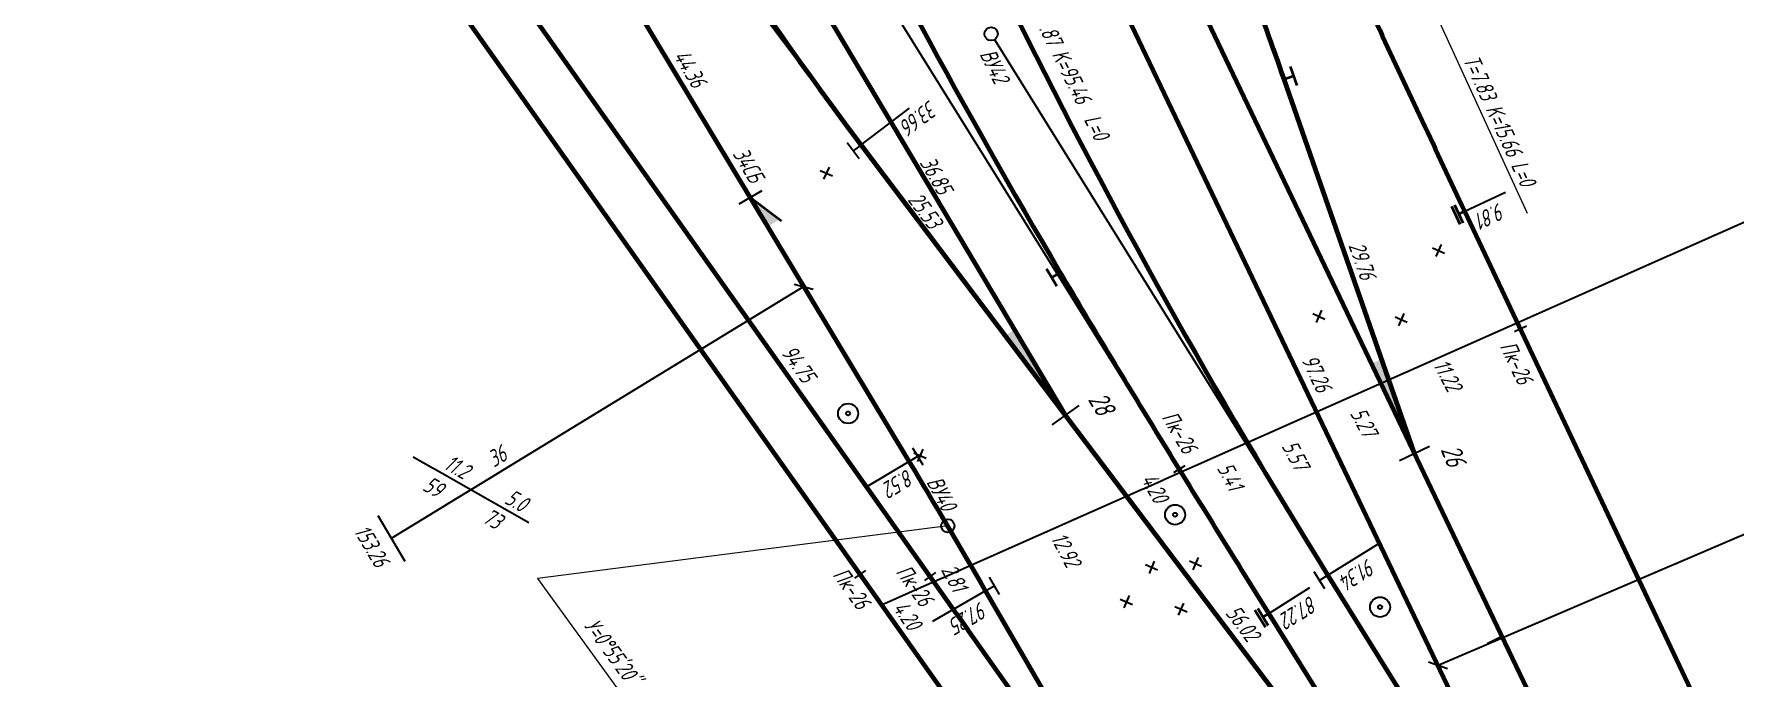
# Model space of a CAD drawing. Extents: x 8811 to 10286, y 10382 to 14118.
# Drawn here: x 9322.1 to 9449.9, y 12532.5 to 12580.8 of the extents above; entities that cross this region are included whole.
import ezdxf
from ezdxf.enums import TextEntityAlignment as Align

# ---------------------------------------------------------------- set-up
doc = ezdxf.new("R2010")
doc.units = 0
for name, color, linetype in [('10.Вершины', 7, 'Continuous'), ('10.Ось трассы', 7, 'Continuous'), ('10.Параметры кривых', 7, 'Continuous'), ('11.Ось трассы', 7, 'Continuous'), ('21.Вершины', 7, 'Continuous'), ('21.Ось трассы', 7, 'Continuous'), ('21.Параметры кривых', 7, 'Continuous'), ('33.Ось трассы', 7, 'Continuous'), ('35.Ось трассы', 7, 'Continuous'), ('36.Ось трассы', 7, 'Continuous'), ('36.Стрелочные переводы', 7, 'Continuous'), ('9.Стрелочные переводы', 7, 'Continuous'), ('Cтрелки', 7, 'Continuous'), ('I.Ось трассы', 7, 'Continuous'), ('II.Ось трассы', 7, 'Continuous'), ('III.Вершины', 7, 'Continuous'), ('III.Ось трассы', 7, 'Continuous'), ('IV.Ось трассы', 7, 'Continuous'), ('Iс.Междупутья', 7, 'Continuous'), ('КН II.Параметры кривых', 7, 'Continuous'), ('маскировка', 7, 'Continuous'), ('Парк Б 1.Вершины', 7, 'Continuous'), ('Парк Б 1.Ось трассы', 7, 'Continuous'), ('Парк Б 1.Параметры кривых', 7, 'Continuous'), ('Парк Б 1.Стрелочные переводы', 7, 'Continuous')]:
    doc.layers.add(name, color=color, linetype=linetype)
for name, color, linetype, lineweight in [('IIс.Пикетаж', 7, 'Continuous', 15), ('КН I.Пикетаж', 7, 'Continuous', 15), ('КН II.Пикетаж', 7, 'Continuous', 15), ('кресты', 1, 'Continuous', 30), ('кресты здания и сооружения', 1, 'Continuous', 30), ('Начало-конец платформ', 1, 'Continuous', 30), ('Уклоноуказатели по станции', 1, 'Continuous', 35)]:
    doc.layers.add(name, color=color, linetype=linetype, lineweight=lineweight)
doc.styles.add('спдс_сжатие09', font='SPDS.shx', dxfattribs={"width": 0.9, "oblique": 15, "height": 1.25})

# ---------------------------------------------------------------- blocks, each defined once
blk = doc.blocks.new('alignment_tc_sign')
at = {"color": 0, "linetype": 'ByBlock', "lineweight": -2}
for p, q in [((-1.5, 1.5), (1.5, 1.5)), ((-1.5, 1), (1.5, 1)), ((0, 0), (0, 1))]:
    blk.add_line(p, q, dxfattribs=at)
blk = doc.blocks.new('alignment_cc_sign')
at = {"color": 0, "linetype": 'ByBlock', "lineweight": -2}
for p, q in [((-1.5, 1.5), (1.5, 1.5)), ((0, 0), (0, 1.5))]:
    blk.add_line(p, q, dxfattribs=at)

msp = doc.modelspace()

# ---------------------------------------------------------------- linework, layer by layer
at = {"layer": '36.Стрелочные переводы', "color": 5}
msp.add_line((9432.36, 12535.59), (9431.24, 12535.05), dxfattribs=at)
at = {"layer": '9.Стрелочные переводы', "color": 5, "lineweight": 30}
for centre, radius in [((9383.25, 12552.32), 0.75), ((9383.25, 12552.32), 0.15), ((9423.2, 12537.78), 0.15)]:
    msp.add_circle(centre, radius, dxfattribs=at)
at = {"layer": 'КН II.Параметры кривых', "color": 5, "lineweight": 30}
for p, q in [((9427.14, 12564.76), (9428.05, 12564.35)), ((9427.8, 12565.01), (9427.39, 12564.1)), ((9418.81, 12560.07), (9418.4, 12559.16)), ((9418.15, 12559.82), (9419.06, 12559.41)), ((9424.33, 12559.57), (9425.25, 12559.17)), ((9424.99, 12559.83), (9424.59, 12558.91))]:
    msp.add_line(p, q, dxfattribs=at)
msp.add_solid([(9399.59, 12552.19), (9399.59, 12552.19), (9395.07, 12558.17), (9395.75, 12558.63)], dxfattribs=at)
at = {"layer": 'кресты', "color": 5, "lineweight": 30}
for p, q in [((9381.16, 12570.57), (9382.07, 12570.17)), ((9381.82, 12570.82), (9381.41, 12569.91)), ((9388.2, 12549.37), (9389.11, 12548.97)), ((9405.59, 12540.97), (9406.5, 12540.57)), ((9405.59, 12540.97), (9406.5, 12540.57)), ((9406.25, 12541.23), (9405.85, 12540.31)), ((9406.25, 12541.23), (9405.85, 12540.31)), ((9408.88, 12541.25), (9409.79, 12540.85)), ((9408.88, 12541.25), (9409.79, 12540.85)), ((9409.54, 12541.51), (9409.14, 12540.59)), ((9409.54, 12541.51), (9409.14, 12540.59)), ((9403.69, 12538.38), (9404.61, 12537.98)), ((9404.35, 12538.64), (9403.95, 12537.72)), ((9407.79, 12537.83), (9408.71, 12537.43)), ((9407.79, 12537.83), (9408.71, 12537.43)), ((9408.45, 12538.08), (9408.05, 12537.17)), ((9408.45, 12538.08), (9408.05, 12537.17))]:
    msp.add_line(p, q, dxfattribs=at)
at = {"layer": 'Уклоноуказатели по станции', "color": 5, "lineweight": 30}
for p, q in [((9416, 12577.42), (9413.58, 12584.34)), ((9379.19, 12562.04), (9380.64, 12561.66)), ((9426.85, 12533.68), (9428.26, 12533.16))]:
    msp.add_line(p, q, dxfattribs=at)

# ---------------------------------------------------------------- block references
at = {"layer": '10.Ось трассы', "color": 5, "lineweight": 30, "xscale": 0.4999999999999999, "yscale": 0.4999999999999999, "zscale": 0.4999999999999999, "rotation": 127.099725434344}
msp.add_blockref('alignment_cc_sign', (9384.24, 12572.49), dxfattribs=at)
at = {"layer": '33.Ось трассы', "color": 5, "lineweight": 40, "xscale": 0.4999999999999999, "yscale": 0.4999999999999999, "zscale": 0.4999999999999999, "rotation": 289.2233395182801}
msp.add_blockref('alignment_cc_sign', (9416, 12577.42), dxfattribs=at)
at = {"layer": 'III.Ось трассы', "color": 5, "lineweight": 40, "xscale": 0.5, "yscale": 0.5, "zscale": 0.5, "rotation": 120.4728846563009}
msp.add_blockref('alignment_cc_sign', (9399.19, 12562.91), dxfattribs=at)

# ---------------------------------------------------------------- wipeouts: each hides what was drawn before it
at = {"color": 5}
for points in [[(9390.02, 12595.66), (9391.75, 12596.27), (9404.65, 12570.09), (9403.06, 12569.66)], [(9369.72, 12579.42), (9371.16, 12579.95), (9373.14, 12576.69), (9371.66, 12576.3)], [(9374.23, 12572.08), (9375.68, 12572.7), (9377.48, 12569.61), (9376, 12569.08)], [(9430.18, 12567.33), (9432.57, 12568.34), (9433, 12567), (9430.53, 12565.89)], [(9420.47, 12565.33), (9422.1, 12565.56), (9423.25, 12562.08), (9421.72, 12561.76)], [(9377.96, 12557.11), (9379.38, 12557.78), (9381.52, 12554.7), (9380.05, 12553.96)], [(9431.73, 12557.57), (9433.21, 12558.34), (9435.08, 12554.25), (9433.63, 12553.8)], [(9416.97, 12556.62), (9418.37, 12557.1), (9419.94, 12553.81), (9418.65, 12553.24)], [(9426.97, 12555.95), (9428.32, 12556.64), (9429.77, 12553.95), (9428.4, 12553.39)], [(9400.9, 12553.51), (9402.68, 12554.16), (9403.7, 12552.34), (9401.92, 12551.73)], [(9420.64, 12552.63), (9422.01, 12553.07), (9423.45, 12550.36), (9421.93, 12550.19)], [(9350.87, 12546.58), (9353.45, 12549.83), (9359.91, 12546.03), (9357.29, 12542.87)], [(9415.45, 12550.18), (9416.96, 12550.87), (9418.3, 12548.12), (9416.94, 12547.47)], [(9427.51, 12549.86), (9429.27, 12550.37), (9430.01, 12548.28), (9428.31, 12547.65)], [(9410.52, 12548.33), (9412.04, 12549.08), (9413.47, 12546.32), (9411.95, 12545.78)], [(9385.29, 12546.8), (9387.59, 12548.23), (9388.05, 12546.84), (9385.8, 12545.54)], [(9388.78, 12547.6), (9390.19, 12548.19), (9392, 12544.79), (9390.42, 12544.63)], [(9345.68, 12543.78), (9347.54, 12544.47), (9349.91, 12540.59), (9347.98, 12539.83)], [(9398.09, 12543.07), (9399.66, 12543.65), (9401.19, 12540.75), (9399.83, 12540.14)], [(9381.2, 12540.44), (9382.76, 12541.3), (9385.51, 12537.64), (9384.22, 12536.72)], [(9419.85, 12540.03), (9422.75, 12541.9), (9423.67, 12540.58), (9420.7, 12538.7)], [(9361.44, 12538.61), (9362.76, 12539.37), (9378.87, 12517.76), (9377.21, 12516.81)], [(9389.9, 12536.38), (9393.07, 12538.37), (9393.86, 12537), (9390.67, 12535)], [(9418.43, 12539.19), (9415.4, 12537.22), (9416.12, 12535.84), (9419.2, 12537.89)], [(9411.24, 12537.49), (9412.46, 12538.29), (9414.59, 12535.35), (9413.42, 12534.75)]]:
    msp.add_wipeout(points, dxfattribs=at).dxf.layer = 'маскировка'

# ---------------------------------------------------------------- next in the draw order: hatches: boundary and pattern name
at = {"layer": 'Начало-конец платформ', "lineweight": 40}
h = msp.add_hatch(color=5, dxfattribs=at)
h.dxf.hatch_style = 1
h.paths.add_polyline_path([(9378.1, 12566.9), (9377.23, 12566.34), (9375.91, 12568.54)])

# ---------------------------------------------------------------- next in the draw order: linework, layer by layer
at = {"color": 5, "lineweight": 30}
for p, q in [((9434.21, 12558.88), (9433.3, 12558.45)), ((9384.55, 12540.54), (9383.73, 12539.96))]:
    msp.add_line(p, q, dxfattribs=at)
at = {"layer": '10.Вершины', "color": 5, "lineweight": 30}
msp.add_line((9384.24, 12572.49), (9359.43, 12605.29), dxfattribs=at)
at = {"layer": '21.Параметры кривых', "color": 5, "lineweight": 30}
msp.add_line((9419.29, 12540.18), (9423.03, 12542.5), dxfattribs=at)
at = {"layer": '36.Стрелочные переводы', "color": 5}
msp.add_line((9425.79, 12549.32), (9420.59, 12564.25), dxfattribs=at)
at = {"layer": '9.Стрелочные переводы', "color": 5, "lineweight": 30}
msp.add_circle((9423.2, 12537.78), 0.75, dxfattribs=at)
at = {"layer": 'Cтрелки', "color": 5, "lineweight": 30, "flags": 128}
msp.add_lwpolyline([(9376.77, 12569.04), (9375.04, 12568.04)], dxfattribs=at)
at = {"layer": 'КН II.Параметры кривых', "color": 5, "lineweight": 30}
msp.add_line((9424.67, 12548.78), (9426.92, 12549.86), dxfattribs=at)
msp.add_solid([(9425.79, 12549.32), (9425.79, 12549.32), (9422.56, 12556.08), (9423.32, 12556.4)], dxfattribs=at)
at = {"layer": 'кресты', "color": 5, "lineweight": 30}
msp.add_line((9388.86, 12549.63), (9388.46, 12548.71), dxfattribs=at)
at = {"layer": 'Начало-конец платформ', "color": 5, "lineweight": 40}
msp.add_lwpolyline([(9375.91, 12568.54), (9378.26, 12566.78)], dxfattribs=at)
at = {"layer": 'Парк Б 1.Вершины', "color": 5, "lineweight": 30}
msp.add_line((9387.84, 12548.72), (9390.48, 12544.32), dxfattribs=at)
msp.add_circle((9390.74, 12543.89), 0.5, dxfattribs=at)
at = {"layer": 'Парк Б 1.Параметры кривых', "color": 5, "lineweight": 30}
msp.add_line((9387.84, 12548.72), (9384.73, 12546.85), dxfattribs=at)
at = {"layer": 'Парк Б 1.Стрелочные переводы', "color": 5, "lineweight": 30}
msp.add_line((9372.81, 12573.69), (9356.81, 12600.28), dxfattribs=at)
at = {"layer": 'Уклоноуказатели по станции', "color": 5, "lineweight": 30}
for p, q in [((9398.57, 12551.46), (9400.6, 12552.92)), ((9427.56, 12533.42), (9468.12, 12550.77)), ((9354.93, 12546.58), (9350.58, 12549.04)), ((9359.28, 12544.11), (9354.93, 12546.58)), ((9347.93, 12544.67), (9349.95, 12541.22)), ((9414.84, 12537.31), (9417.94, 12539.24))]:
    msp.add_line(p, q, dxfattribs=at)

# ---------------------------------------------------------------- next in the draw order: block references
at = {"layer": '21.Ось трассы', "color": 5, "lineweight": 30, "xscale": 0.4999999999999999, "yscale": 0.4999999999999999, "zscale": 0.4999999999999999, "rotation": 121.9037273251485}
msp.add_blockref('alignment_cc_sign', (9419.29, 12540.18), dxfattribs=at)
at = {"layer": 'III.Ось трассы', "color": 5, "lineweight": 40, "xscale": 0.4999999999999926, "yscale": 0.4999999999999926, "zscale": 0.4999999999999926, "rotation": 121.9052846082793}
msp.add_blockref('alignment_tc_sign', (9414.84, 12537.31), dxfattribs=at)
at = {"layer": 'Парк Б 1.Ось трассы', "color": 5, "lineweight": 30, "xscale": 0.5, "yscale": 0.5, "zscale": 0.5, "rotation": 301.0346695367673}
msp.add_blockref('alignment_cc_sign', (9387.84, 12548.72), dxfattribs=at)

# ---------------------------------------------------------------- next in the draw order: texts
at = {"layer": '21.Параметры кривых', "color": 5, "lineweight": 30, "style": 'спдс_сжатие09', "oblique": 15, "width": 0.9}
msp.add_text('91.34', height=1.25, rotation=211.9037, dxfattribs=at).set_placement((9420.09, 12540.08), align=Align.RIGHT)
at = {"layer": 'Iс.Междупутья', "color": 5, "lineweight": 30, "style": 'спдс_сжатие09', "oblique": 15, "width": 0.9}
for s, p in [('11.22', (9427.72, 12554.91)), ('5.27', (9421.43, 12551.37)), ('5.57', (9416.3, 12548.89)), ('5.41', (9411.41, 12547.31)), ('12.92', (9399.05, 12541.8))]:
    msp.add_text(s, height=1.25, rotation=298, dxfattribs=at).set_placement(p, align=Align.CENTER)
at = {"layer": 'КН I.Пикетаж', "color": 5, "lineweight": 30, "style": 'спдс_сжатие09', "oblique": 15, "width": 0.9}
msp.add_text('Пк-26', height=1.25, rotation=305.3188, dxfattribs=at).set_placement((9383, 12538.84), align=Align.CENTER)
at = {"layer": 'КН II.Параметры кривых', "color": 5, "lineweight": 30, "style": 'спдс_сжатие09', "oblique": 15, "width": 0.9}
msp.add_text('94.75', height=1.25, rotation=305.3164, dxfattribs=at).set_placement((9379.02, 12555.69), align=Align.CENTER)
for s, rotation, p in [('28 ', 300.3585, (9403.67, 12552.18)), ('26 ', 291.5849, (9429.95, 12548.1))]:
    msp.add_text(s, height=1.5, rotation=rotation, dxfattribs=at).set_placement(p, align=Align.TOP_RIGHT)
msp.add_text('ВУ40', height=1.25, rotation=298.0724, dxfattribs=at).set_placement((9390.82, 12546.62), align=Align.TOP_CENTER)
at = {"layer": 'Парк Б 1.Параметры кривых', "color": 5, "lineweight": 30, "style": 'спдс_сжатие09', "oblique": 15, "width": 0.9}
msp.add_text('8.52', height=1.25, rotation=211.0347, dxfattribs=at).set_placement((9387.74, 12548.22))
msp.add_text('У=0°55\'20" R=700 T=5.63 K=11.27 L=0', height=1.25, rotation=305.9572, dxfattribs=at).set_placement((9370.41, 12528.81), align=Align.TOP_CENTER)
at = {"layer": 'Уклоноуказатели по станции', "color": 5, "lineweight": 30, "style": 'спдс_сжатие09', "oblique": 15, "width": 0.9}
for s, rotation, p in [('44.36', 300.7927, (9370.84, 12577.91)), ('34СБ', 300.7927, (9375.23, 12570.67)), ('29.76', 289.2233, (9421.28, 12563.6)), ('Пк-26', 295.2935, (9432.87, 12555.88)), ('97.26', 295.2935, (9417.87, 12555.07)), ('153.26', 300.4361, (9346.93, 12542.07)), ('56.02', 307.0244, (9412.39, 12536.2))]:
    msp.add_text(s, height=1.25, rotation=rotation, dxfattribs=at).set_placement(p, align=Align.CENTER)
for s, rotation, p in [('11.2', 330.4361, (9354.36, 12547.33)), ('5.0', 330.4361, (9358.71, 12544.86)), ('87.22', 211.9053, (9415.63, 12537.22))]:
    msp.add_text(s, height=1.25, rotation=rotation, dxfattribs=at).set_placement(p, align=Align.RIGHT)
for s, p in [('59', (9352.99, 12547.03)), ('73', (9357.42, 12544.65))]:
    msp.add_text(s, height=1.25, rotation=330.4361, dxfattribs=at).set_placement(p, align=Align.TOP_RIGHT)

# ---------------------------------------------------------------- next in the draw order: wipeouts: each hides what was drawn before it
at = {"color": 5}
for points in [[(9423.28, 12591.78), (9424.9, 12592.33), (9435.76, 12568.21), (9434.3, 12567.76)], [(9392.69, 12579.84), (9394.19, 12580.14), (9395.84, 12576.88), (9394.38, 12576.47)], [(9386.92, 12574.14), (9389.84, 12576.55), (9390.71, 12575.07), (9387.7, 12572.84)], [(9388.33, 12571.51), (9389.71, 12572.06), (9391.6, 12568.67), (9390.2, 12568.21)], [(9406.3, 12552.55), (9407.85, 12553.14), (9410.12, 12549.25), (9408.54, 12548.61)], [(9356.66, 12547.97), (9356.07, 12549.47), (9357.76, 12550.59), (9358.65, 12549.21)], [(9386.27, 12537.86), (9387.6, 12538.52), (9389.32, 12536.03), (9388.09, 12535.41)]]:
    msp.add_wipeout(points, dxfattribs=at).dxf.layer = 'маскировка'

# ---------------------------------------------------------------- next in the draw order: linework, layer by layer
at = {"layer": '10.Параметры кривых', "color": 5, "lineweight": 30}
msp.add_line((9384.24, 12572.49), (9387.87, 12575.24), dxfattribs=at)
at = {"layer": '21.Вершины', "color": 5, "lineweight": 30}
msp.add_circle((9393.99, 12580.82), 0.5, dxfattribs=at)
at = {"layer": 'КН II.Параметры кривых', "color": 5, "lineweight": 30}
msp.add_line((9388.58, 12570.69), (9372.71, 12597.36), dxfattribs=at)
at = {"layer": 'КН II.Параметры кривых', "color": 5, "lineweight": 70, "flags": 128}
msp.add_lwpolyline([(9425.79, 12549.32), (9416, 12577.42, 0.011189), (9410.51, 12592.09), (9402.53, 12612.06)], format="xyb", dxfattribs=at)
at = {"layer": 'кресты здания и сооружения', "color": 5, "lineweight": 20}
msp.add_lwpolyline([(9413.42, 12584.81), (9423.02, 12591.87), (9434.24, 12567.36)], dxfattribs=at)
at = {"layer": 'Уклоноуказатели по станции', "color": 5, "lineweight": 30}
for p, q in [((9429.58, 12567.5), (9393.49, 12643.88)), ((9429.58, 12567.5), (9432.63, 12568.94)), ((9379.92, 12561.85), (9348.94, 12542.94))]:
    msp.add_line(p, q, dxfattribs=at)
msp.add_circle((9393.99, 12580.82), 0.5, dxfattribs=at)

# ---------------------------------------------------------------- next in the draw order: block references
at = {"layer": 'IV.Ось трассы', "color": 5, "lineweight": 40, "xscale": 0.5, "yscale": 0.5, "zscale": 0.5, "rotation": 115.2934839067885}
msp.add_blockref('alignment_tc_sign', (9429.58, 12567.5), dxfattribs=at)

# ---------------------------------------------------------------- next in the draw order: texts
at = {"layer": '10.Параметры кривых', "color": 5, "lineweight": 30, "style": 'спдс_сжатие09', "oblique": 15, "width": 0.9}
msp.add_text('33.66', height=1.25, rotation=217.0997, dxfattribs=at).set_placement((9387.11, 12574.19), align=Align.RIGHT)
at = {"layer": '21.Параметры кривых', "color": 5, "lineweight": 30, "style": 'спдс_сжатие09', "oblique": 15, "width": 0.9}
msp.add_text('У=10°56\'19" R=500 T=47.87 K=95.46  L=0', height=1.25, rotation=296.4345, dxfattribs=at).set_placement((9396.76, 12582.81), align=Align.CENTER)
at = {"layer": 'IIс.Пикетаж', "color": 5, "lineweight": 30, "style": 'спдс_сжатие09', "oblique": 15, "width": 0.9}
msp.add_text('Пк-26', height=1.25, rotation=300.3963, dxfattribs=at).set_placement((9407.6, 12550.61), align=Align.CENTER)
at = {"layer": 'Уклоноуказатели по станции', "color": 5, "lineweight": 30, "style": 'спдс_сжатие09', "oblique": 15, "width": 0.9}
for s, rotation, p in [('ВУ42', 296.4253, (9394.8, 12578.69)), ('Т=7.83 K=15.66 L=0', 294.4751, (9432.74, 12574.58))]:
    msp.add_text(s, height=1.25, rotation=rotation, dxfattribs=at).set_placement(p, align=Align.TOP_CENTER)
msp.add_text('9.81', height=1.25, rotation=205.2935, dxfattribs=at).set_placement((9430.36, 12567.31), align=Align.RIGHT)
msp.add_text('36', height=1.25, rotation=30.4361, dxfattribs=at).set_placement((9356.32, 12548.77), align=Align.MIDDLE_LEFT)

# ---------------------------------------------------------------- next in the draw order: wipeouts: each hides what was drawn before it
at = {"color": 5}
for points in [[(9387.38, 12568.51), (9388.64, 12569.42), (9390.88, 12566.43), (9389.67, 12565.59)], [(9404.91, 12547.43), (9406.54, 12548.05), (9407.74, 12545.55), (9406.31, 12545.07)], [(9386.46, 12540.72), (9387.65, 12541.48), (9390.3, 12537.85), (9388.9, 12537.14)]]:
    msp.add_wipeout(points, dxfattribs=at).dxf.layer = 'маскировка'

# ---------------------------------------------------------------- next in the draw order: linework, layer by layer
at = {"color": 5, "lineweight": 30}
msp.add_line((9408.54, 12548.4), (9407.69, 12547.87), dxfattribs=at)
at = {"layer": '11.Ось трассы', "color": 5, "lineweight": 70, "flags": 128}
msp.add_lwpolyline([(9399.59, 12552.19), (9368.26, 12604.83, -0.042725), (9345.93, 12650.88), (9328.73, 12695.76)], format="xyb", dxfattribs=at)
at = {"layer": '21.Вершины', "color": 5, "lineweight": 30}
msp.add_line((9419.29, 12540.18), (9394.26, 12580.39), dxfattribs=at)
at = {"layer": '9.Стрелочные переводы', "color": 5, "lineweight": 30}
for radius in [0.75, 0.15]:
    msp.add_circle((9407.81, 12544.72), radius, dxfattribs=at)
at = {"layer": 'КН II.Параметры кривых', "color": 5, "lineweight": 30}
msp.add_line((9399.59, 12552.19), (9391.5, 12565.78), dxfattribs=at)

# ---------------------------------------------------------------- next in the draw order: texts
at = {"layer": 'Iс.Междупутья', "color": 5, "lineweight": 30, "style": 'спдс_сжатие09', "oblique": 15, "width": 0.9}
for rotation, p in [(298, (9405.74, 12546.44)), (304.4389, (9387.18, 12536.81))]:
    msp.add_text('4.20', height=1.25, rotation=rotation, dxfattribs=at).set_placement(p, align=Align.CENTER)
at = {"layer": 'Уклоноуказатели по станции', "color": 5, "lineweight": 30, "style": 'спдс_сжатие09', "oblique": 15, "width": 0.9}
for s, rotation, p in [('36.85', 299.9969, (9389.32, 12569.9)), ('25.53', 306.3622, (9388.52, 12567.21))]:
    msp.add_text(s, height=1.25, rotation=rotation, dxfattribs=at).set_placement(p, align=Align.CENTER)

# ---------------------------------------------------------------- next in the draw order: wipeouts: each hides what was drawn before it
at = {"color": 5}
msp.add_wipeout([(9389.87, 12540.85), (9391.46, 12541.42), (9392.71, 12538.94), (9391.2, 12538.25)], dxfattribs=at).dxf.layer = 'маскировка'

# ---------------------------------------------------------------- next in the draw order: linework, layer by layer
at = {"color": 5, "lineweight": 30}
for p, q in [((9385.77, 12537.95), (9456.27, 12569.23)), ((9389.81, 12540.37), (9389, 12539.79))]:
    msp.add_line(p, q, dxfattribs=at)
at = {"layer": '10.Ось трассы', "color": 5, "lineweight": 70, "flags": 128}
msp.add_lwpolyline([(9433.43, 12507.44), (9399.64, 12552.13), (9384.24, 12572.49, -0.069049), (9344, 12644.48), (9324.47, 12694.58)], format="xyb", dxfattribs=at)
at = {"layer": '21.Ось трассы', "color": 5, "lineweight": 70, "flags": 128}
msp.add_lwpolyline([(9559.52, 12314.92), (9419.29, 12540.18, -0.047764), (9376.86, 12625.52), (9352.76, 12688.42)], format="xyb", dxfattribs=at)
at = {"layer": '35.Ось трассы', "color": 5, "lineweight": 70, "flags": 128}
msp.add_lwpolyline([(9440.97, 12505.36), (9399.01, 12593.1, -0.020321), (9379.78, 12637.89), (9359.81, 12690.17)], format="xyb", dxfattribs=at)
at = {"layer": '36.Ось трассы', "color": 5, "lineweight": 70, "flags": 128}
msp.add_lwpolyline([(9466.24, 12464.76), (9398.92, 12605.5, -0.02038), (9379.64, 12650.43), (9372.75, 12668.47)], format="xyb", dxfattribs=at)
at = {"layer": 'I.Ось трассы', "color": 5, "lineweight": 70, "flags": 128}
msp.add_lwpolyline([(9691.22, 11985.2), (9563.53, 12262.89, 0.000521), (9559.34, 12271.98, 0.001563), (9555.12, 12281.04, 0.002604), (9550.83, 12290.07, 0.003646), (9546.42, 12299.05, 0.029703), (9510.8, 12360.72, 0.003646), (9505.23, 12369.03, 0.002604), (9499.55, 12377.26, 0.001563), (9493.81, 12385.45, 0.000521), (9488.04, 12393.62), (9339.85, 12602.77, -0.001042), (9334.08, 12610.93, -0.003125), (9328.38, 12619.15, -0.038388), (9282.42, 12698.85, -0.003125), (9278.17, 12707.9, -0.001042), (9273.99, 12716.98), (9159.26, 12967.4, -0.001042)], format="xyb", dxfattribs=at)
at = {"layer": 'II.Ось трассы', "color": 5, "lineweight": 70, "flags": 128}
msp.add_lwpolyline([(9707.9, 11972.59), (9677.78, 12041.35, 0.00025), (9673.76, 12050.51, 0.00075), (9669.73, 12059.66, 0.002531), (9659.36, 12082.75, 0.00075), (9655.21, 12091.84, 0.00025), (9651.03, 12100.93), (9591.16, 12231.14, 0.000521), (9586.98, 12240.22, 0.001563), (9582.76, 12249.29, 0.002604), (9578.46, 12258.32, 0.003646), (9574.05, 12267.29, 0.029692), (9538.44, 12328.95, 0.003646), (9532.88, 12337.25, 0.002604), (9527.2, 12345.49, 0.001563), (9521.46, 12353.68, 0.000521), (9515.69, 12361.84), (9354.16, 12589.83, -0.000781), (9348.39, 12598, -0.002344), (9342.67, 12606.2, -0.040635), (9277.86, 12718.69, -0.002344), (9273.64, 12727.75, -0.000781), (9269.47, 12736.84), (9163.94, 12967.59, -0.001042)], format="xyb", dxfattribs=at)
at = {"layer": 'III.Вершины', "color": 5}
msp.add_line((9414.84, 12537.31), (9376.73, 12598.53), dxfattribs=at)
at = {"layer": 'IV.Ось трассы', "color": 5, "lineweight": 70, "flags": 128}
msp.add_lwpolyline([(9506.53, 12410.55, -0.016344), (9487.75, 12444.98, -0.002734), (9484.42, 12451.7, -0.001953), (9481.15, 12458.45, -0.001172), (9477.92, 12465.22, -0.000391), (9474.71, 12472), (9429.58, 12567.5, -0.000391), (9426.38, 12574.28, -0.001172), (9423.2, 12581.07, -0.001953), (9420.07, 12587.88, -0.002734), (9416.99, 12594.72, -0.04558), (9382.1, 12698.16, -0.002734), (9380.4, 12705.47, -0.001953), (9378.77, 12712.79, -0.001172), (9377.18, 12720.12, -0.000391), (9375.62, 12727.45), (9374.47, 12732.88)], format="xyb", dxfattribs=at)
at = {"layer": 'КН II.Параметры кривых', "color": 5, "lineweight": 30}
for p, q in [((9417.53, 12532.98), (9376.73, 12598.53)), ((9408.77, 12540.05), (9390.05, 12564.8))]:
    msp.add_line(p, q, dxfattribs=at)
at = {"layer": 'КН II.Параметры кривых', "color": 5, "lineweight": 70, "flags": 128}
msp.add_lwpolyline([(9712.93, 11973.41), (9601.12, 12223.65, 0.000391), (9598.06, 12230.49, 0.001172), (9594.97, 12237.33, 0.001953), (9591.84, 12244.15, 0.002734), (9588.65, 12250.93, 0.021661), (9564.27, 12296.82, 0.002734), (9560.43, 12303.26, 0.001953), (9556.52, 12309.67, 0.001172), (9552.58, 12316.05, 0.000391), (9548.62, 12322.42), (9414.84, 12537.31, -0.000391), (9410.88, 12543.68, -0.001172), (9406.94, 12550.06, -0.001953), (9403.03, 12556.47, -0.002734), (9399.19, 12562.91, -0.035372), (9361.47, 12638.84, -0.002734), (9358.65, 12645.79, -0.001953), (9355.9, 12652.77, -0.001172), (9353.2, 12659.76, -0.000391), (9350.51, 12666.77), (9319.49, 12747.86)], format="xyb", dxfattribs=at)
at = {"layer": 'кресты здания и сооружения', "color": 5, "lineweight": 20}
msp.add_lwpolyline([(9390.74, 12543.89), (9359.92, 12539.93), (9377.2, 12516.12)], dxfattribs=at)
at = {"layer": 'Парк Б 1.Вершины', "color": 5, "lineweight": 30}
msp.add_line((9393.57, 12539.01), (9390.99, 12543.46), dxfattribs=at)
at = {"layer": 'Парк Б 1.Ось трассы', "color": 5, "lineweight": 70, "flags": 128}
msp.add_lwpolyline([(9408.93, 12512.52), (9393.57, 12539.01, 0.004025), (9387.84, 12548.72), (9349.44, 12612.52)], format="xyb", dxfattribs=at)
at = {"layer": 'Парк Б 1.Параметры кривых', "color": 5, "lineweight": 30}
msp.add_line((9393.57, 12539.01), (9389.59, 12536.71), dxfattribs=at)

# ---------------------------------------------------------------- next in the draw order: block references
at = {"layer": 'Парк Б 1.Ось трассы', "color": 5, "lineweight": 30, "xscale": 0.5, "yscale": 0.5, "zscale": 0.5, "rotation": 300.1123139610596}
msp.add_blockref('alignment_cc_sign', (9393.57, 12539.01), dxfattribs=at)

# ---------------------------------------------------------------- next in the draw order: texts
at = {"layer": 'Iс.Междупутья', "color": 5, "lineweight": 30, "style": 'спдс_сжатие09', "oblique": 15, "width": 0.9}
msp.add_text('2.81', height=1.25, rotation=298, dxfattribs=at).set_placement((9390.67, 12539.7), align=Align.CENTER)
at = {"layer": 'КН II.Пикетаж', "color": 5, "lineweight": 30, "style": 'спдс_сжатие09', "oblique": 15, "width": 0.9}
msp.add_text('Пк-26', height=1.25, rotation=305.3164, dxfattribs=at).set_placement((9387.74, 12539.06), align=Align.CENTER)
at = {"layer": 'Парк Б 1.Параметры кривых', "color": 5, "lineweight": 30, "style": 'спдс_сжатие09', "oblique": 15, "width": 0.9}
msp.add_text('97.25', height=1.25, rotation=210.1123, dxfattribs=at).set_placement((9393.28, 12538.27))

doc.saveas('drawing.dxf')
